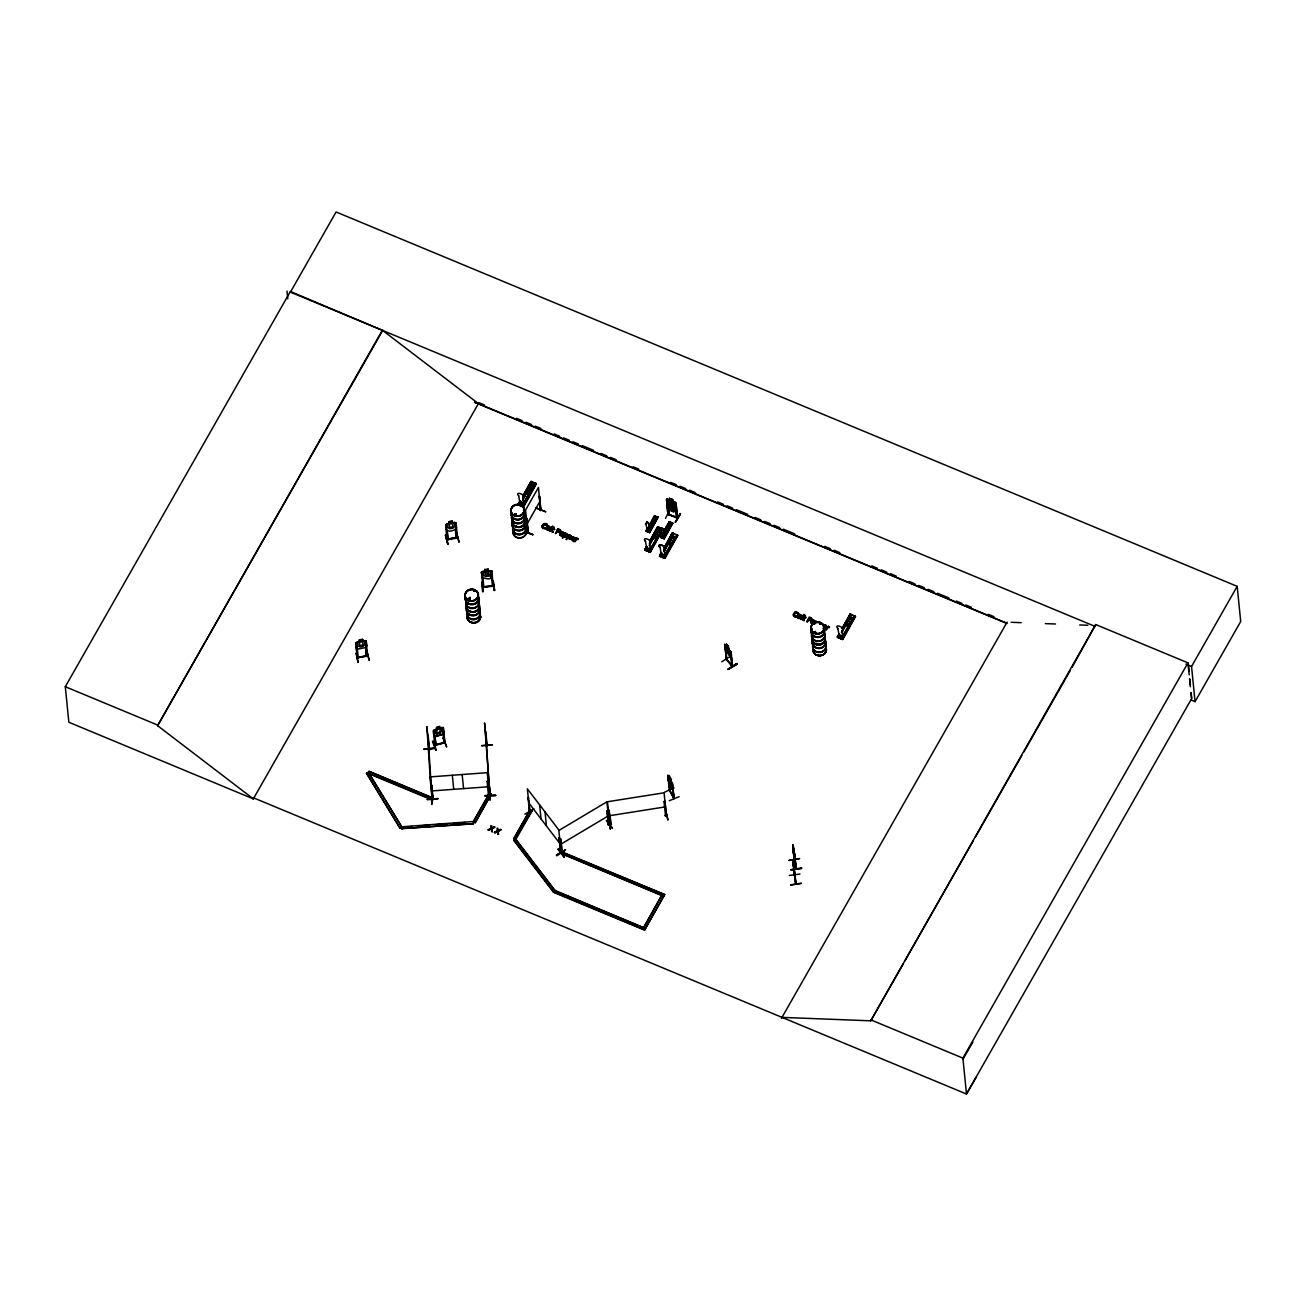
<?xml version="1.0" encoding="UTF-8"?>
<svg xmlns="http://www.w3.org/2000/svg" width="1306" height="1306" viewBox="0 0 1306 1306"><rect width="100%" height="100%" fill="white"/><g stroke="black" fill="none" stroke-linecap="round" stroke-linejoin="round"><path stroke-width="1.5" d="M669.08 789.755L673.896 798.57L672.361 783.274M673.635 797.933L669.423 789.608M574.575 537.762C571.244 540.537 573.938 534.464 574.444 538.823M825.767 625.998L825.637 627.06L823.629 626.227L825.196 625.443L825.735 626.129L823.629 626.227M794.391 874.53L795.811 884.195L793.069 860.948M794.57 875.575L793.313 864.605L793.754 867.266M793.656 854.614L794.734 859.789M796.072 868.359L794.162 859.168M796.04 868.833L796.334 867.445M794.342 852.067L793.803 850.108L796.497 868.8L794.587 859.119L794.946 860.017M571.244 539.264L571.522 537.811M575.26 538.48C565.482 531.444 579.048 547.41 571.293 539.313M826.469 626.717L825.816 625.15L823.58 625.117M794.93 859.103L795.06 858.287M526.22 532.358L532.734 534.529M792.824 848.1L792.971 847.284L794.717 857.03M527.804 532.734L527.885 531.787L528.44 532.521M540.423 510.45L540.684 509.52M794.015 614.391L794.179 615.681M529.191 492.558L529.469 491.66M652.02 522.204L652.592 523.265L653.539 522.416M654.028 537.843L653.833 536.929M653.816 537.354L654.339 536.244M656.183 537.419L654.355 536.391M667.154 527.934L666.762 529.093M668.199 528.799L667.17 528.032M550.022 528.212L550.022 527.559A1.681 1.469 -5.7 0 0 549.369 526.71L548.634 526.4A1.698 1.486 -5.7 0 0 547.524 526.481L546.855 526.889M563.768 533.925L563.768 533.256A1.681 1.469 -5.7 0 0 563.115 532.424L562.38 532.113A1.698 1.486 -5.7 0 0 561.27 532.195L560.307 532.913M801.215 615.795L799.696 618.375A1.681 1.469 -5.7 0 1 798.586 618.44L797.133 616.693M814.96 621.509L814.846 622.554M429.511 748.583L429.201 750.15L429.086 748.599M429.168 750.019L426.882 726.593L430.147 776.466L433.119 799.876L431.796 785.379L430.849 785.788L431.796 785.379M485.783 731.442L487.252 746.444L486.812 745.432M490.452 794.766L488.607 780.498L490.501 795.272M468.87 599.095L468.821 599.503M469.474 599.78L470.127 598.932M473.833 591.324L474.731 590.965M474.405 591.422L473.931 590.9M514.254 514.564L515.756 513.666M514.548 514.368L515.331 515.054L515.233 513.682M515.919 513.78L516.213 514.874M516.327 514.401L514.629 515.07M520.278 506.271L520.49 506.434M545.973 528.081L547.345 529.91A1.681 1.469 -5.7 0 0 548.471 529.844L549.679 528.718M559.719 533.795L560.094 535.378M810.912 622.684L812.43 620.138A1.698 1.486 -5.7 0 1 813.556 620.056L814.291 620.366A1.681 1.469 -5.7 0 1 814.895 621.166L814.095 623.664M814.732 632.267L815.662 632.463M815.63 632.577L815.222 631.386M814.356 632.349L815.858 632.365M819.939 624.137L820.315 623.272M561.139 853.079L558.805 829.898L527.346 788.824L529.893 812.397M562.2 852.328L664.77 894.626L644.544 930.133L554.136 892.569L555.034 890.48L515.707 839.138L513.846 838.354L529.975 810.047L531.885 811.255L515.756 839.578L514.009 840.623L553.32 891.965L555.083 890.921L645.49 928.484L555.034 890.48L553.32 891.965M608.988 823.89L608.286 824.968L609.494 824.69M606.98 810.846L608.596 825.18L606.98 810.846L607.78 810.357L609.282 824.364M560.715 531.362L560.535 530.105M811.908 619.599L810.569 617.509M571.506 537.092L571.506 536.162M520.408 504.459L521.682 503.104L520.702 503.463M647.384 530.775L648.2 530.693L647.139 530.432M647.858 529.828L647.809 530.824M646.96 549.532L648.233 548.667M647.384 549.81L648.217 548.145L647.498 548.944M648.429 548.569L647.368 548.928M664.003 532.57A2.4 1.012 29 0 0 663.366 530.546L663.317 529.175L663.432 530.432A2.4 1.012 29 0 1 664.068 532.456L664.003 536.913L661.864 536.048L660.967 531.346A2.4 1.012 29 0 1 661.228 529.681L661.179 528.163L662.175 528.146M662.387 536.342L662.975 537.811M661.636 555.621L662.909 554.756M840.884 635.826L840.395 635.32M546.692 528.163L546.757 529.142M811.63 622.113C812.92 626.276 815.548 618.277 811.908 621.819M429.086 749.301L429.201 750.052M559.947 531.216C552.732 525.632 562.87 537.631 558.478 529.534M444.775 742.183C439.224 745.253 434.457 743.702 434.751 745.906L433.412 730.723L434.343 729.809M434.702 745.481L444.938 742.657M552.226 531.542L552.389 530.318M803.37 618.962L804.072 620.611L802.668 618.832M793.264 614.62L795.24 611.812L798.374 612.906M575.179 538.823L575.195 537.582M542.921 525.747L543.165 527.706M572.012 538.415L571.995 539.46M794.032 614.685L795.566 612.383L797.803 613.281M549.908 528.604L549.957 527.216A1.681 1.469 -5.7 0 0 549.336 526.416L548.618 526.106A1.698 1.486 -5.7 0 0 547.492 526.187L546.12 527.999M546.006 528.375L546.528 526.922M551.459 530.595L552.879 532.375L552.52 531.444M726.201 651.678L726.756 659.987L724.667 644.168L730.707 651.596L732.307 666.648L730.642 651.531L731.148 652.314L732.617 666.452L726.005 658.779L732.242 666.582M726.969 659.171L726.43 658.534L726.544 659.889M732.029 666.044L731.866 665.113M532.734 534.84L526.334 532.13M571.391 537.452C572.093 534.464 567.473 534.889 571.457 536.162M794.179 859.266L794.391 860.344M560.764 852.279L560.519 851.234M362.431 639.32L362.611 641.148L364.407 641.409L364.733 644.642L363.133 646.339L359.901 646.927L358.024 645.866L357.697 642.634L359.379 641.736L359.068 639.875L362.562 639.352C365.892 643.058 363.443 639.124 356.881 642.128L355.82 642.846L357.403 658.044L357.044 657.163L358.268 657.457M367.606 656.151L357.109 657.62L366.464 655.612M365.272 642.209C366.627 639.418 365.141 654.567 366.806 656.347L366.464 655.416L367.623 655.253M357.273 657.979L367.688 655.579L366.725 656.298M446.897 539.509L445.64 524.685L449.035 523.428L447.501 524.457L447.827 527.689L449.705 528.767L452.937 528.179L454.537 526.481L454.227 523.249L452.431 522.988L452.349 521.078L448.872 521.698L449.068 523.526L448.986 521.747L452.251 521.257M454.717 522.465L456.072 522.89L457.443 537.941L456.414 538.17L457.443 537.092M456.316 537.811L456.382 538.121C454.749 536.342 456.463 521.241 455.076 524.049M529.436 491.921L527.738 492.705M846.549 623.697L846.468 625.101L848.116 625.199M825.637 627.06L825.702 625.835M468.789 598.883L468.756 600.009L470.16 599.813M468.528 598.932L469.67 598.426L469.785 599.601M814.618 631.663L814.862 632.545M819.499 623.909L820.348 623.435M560.454 534.17L561.531 532.717L562.886 532.995M811.663 622.407C813.965 616.742 814.993 626.113 811.679 622.799M564.094 857.079L558.135 849.406M800.235 616.971C801.639 612.677 795.289 617.477 799.19 617.901C803.027 615.616 797.231 613.053 797.95 617.395M811.042 619.681C810.83 614.375 809.442 624.611 809.671 617.771M566.869 535.199L564.861 536.554M570.722 536.799L568.322 537.941M442.718 734.201L443.665 732.176M442.799 734.233L434.963 736.764L442.799 734.233L443.762 732.144M672.361 788.693L668.052 779.878L672.394 788.824M493.374 585.725L482.747 586.949L493.407 585.757M542.202 525.861C544.928 521.91 550.985 524.13 543.165 525.6M793.395 614.098L795.272 612.106L798.097 612.661M572.142 538.121C580.06 540.358 566.739 537.729 574.281 540.276M549.875 528.31L548.487 530.138A1.681 1.469 -5.7 0 1 547.377 530.203L545.941 528.44M563.621 534.023L562.233 535.835A1.681 1.469 -5.7 0 1 561.123 535.917L559.866 534.807M575.146 538.529L574.82 539.509M794.146 614.277L796.97 612.677M826.339 626.766L826.012 627.745L823.351 626.358M551.491 530.889L552.503 527.804M571.359 537.158L570.657 538.545M669.978 790.489L668.117 776.139M673.357 797.329L673.831 798.488L672.345 783.518L674.223 798.423L669.668 790.244M366.268 641.066L364.913 640.642L366.235 640.952L366.725 645.703L365.615 647.596L357.55 649.115L356.309 647.58M366.725 645.703L365.68 647.547M456.529 527.542C455.778 530.905 447.534 532.652 446.113 529.42M489.44 794.783L488.411 795.24M487.122 781.315L488.085 781.233L487.122 781.315L488.46 795.762L489.407 795.729L487.236 772.679L429.984 776.907L432.188 799.909L433.151 798.848M667.627 501.455L675.153 504.279L667.627 501.455L666.697 502.745M667.17 507.397L668.443 508.312M667.578 500.394L668.819 514.842L668.394 508.344L667.219 507.299M670.419 509.242L668.917 507.936L668.59 504.704L670.043 503.953L673.014 505.112L674.745 507.12L675.071 510.352L673.537 510.303L673.765 512.23L668.346 508.442M676.72 511.119L673.488 510.401M803.321 619.37L804.496 616.954L805.704 617.738L804.496 616.954M666.697 500.051L667.415 500.688M674.81 502.043L676.035 503.055L677.536 518.188L667.937 514.417L666.484 499.316L674.859 502.01L672.688 501.21M672.623 499.463L674.614 505.749L673.161 506.499L668.46 503.332L668.133 500.1L669.668 500.149L669.554 498.321L672.623 499.463L672.737 501.292M666.893 504.051L668.133 506.14L675.529 509.095L676.508 507.708L675.447 509.014M669.554 500.051L669.439 498.223M668.052 506.157L675.529 509.095M669.733 509.699L665.505 518.433M668.917 514.793L667.954 513.568M675.153 503.724L676.198 503.773L675.153 503.724L676.639 517.878L675.92 509.471M676.573 517.421L677.7 517.878L667.79 513.911M676.72 516.964L676.622 517.927M680.475 513.96L675.3 522.318L680.459 513.927M675.3 522.318L679.985 513.503M526.612 518.27L528.179 532.913L526.955 518.417M540.472 510.499L539.313 496.002L541.125 510.303M540.504 510.466L539.639 496.149M536.097 508.116L545.843 511.838L536.211 507.871M527.983 532.342L525.551 510.107L538.447 487.465L540.635 510.091M732.584 665.897L726.642 659.922L724.732 645.18L726.626 646.209L726.479 644.282L726.642 646.013M518.613 496.035L518.711 495.856A3.592 1.518 29 0 1 518.449 493.374A3.592 1.518 29 0 1 523.004 495.219A3.592 1.518 29 0 1 523.249 497.7L523.167 504.394M518.27 503.79L519.951 501.586L517.992 504.769M519.968 501.226L518.025 504.802L520.327 501.161M535.982 483.367L522.906 506.761L521.894 506.32L534.709 483.204L536.015 483.612L530.824 481.653L522.955 495.905L531.15 481.408L536.407 483.889L523.559 507.006L519.968 505.34L519.87 503.659L521.453 504.051L519.984 503.447L521.502 505.781L521.453 504.051M518.645 505.047L520.735 501.52M522.58 497.929L530.595 483.742M518.955 505.177L520.914 501.602M522.906 498.059L530.889 483.873M519.249 505.177L521.257 501.537M523.2 498.076L532.505 482.338M523.526 498.304L531.411 484.085M521.453 503.218L520.849 503.202M522.629 500.116L531.526 484.118M523.886 502.794L533.73 484.983M522.204 506.353L535.068 483.138M522.629 506.63L535.346 483.465M646.601 521.976L647.498 522.057M649.392 526.367L649.327 530.824L647.188 529.958L646.29 525.257A2.4 1.012 29 0 1 646.552 523.592L646.617 523.477M655.057 516.001L647.009 531.624L646.078 530.514L647.188 529.044M648.755 526.057L654.437 515.756L658.175 517.241L649.539 532.636L648.494 532.228L657.277 516.752L648.478 532.211L657.277 516.752M655.302 515.968L646.16 531.216M655.334 516.05L646.731 531.444M646.127 531.118L649.36 532.424L657.881 516.898L649.621 532.668M645.344 541.386L645.442 541.206A3.592 1.518 29 0 1 645.18 538.725A3.592 1.518 29 0 1 649.735 540.553A3.592 1.518 29 0 1 649.98 543.035L649.898 549.728M661.391 530.709L650.257 552.34L645.099 550.038L646.307 546.773L646.748 547.671M646.699 546.561L644.756 550.136L646.356 550.789M649.686 541.255L657.555 527.004L663.073 529.224M647.058 546.512L644.723 550.12L647.107 546.626M649.784 541.288L657.881 526.759L663.187 529.126M650.078 541.288L657.571 527.02M645.458 550.43L647.466 546.871M649.311 543.28L658.191 527.265M646.601 548.993L646.748 550.544L646.601 548.993L648.184 549.385L648.347 550.92L646.862 550.332M649.637 543.41L659.236 527.673M649.931 543.41L658.844 527.314M658.142 529.42L649.262 545.435L658.257 529.452M661.097 528.424L662.664 528.555M648.625 551.671L661.211 530.628M662.73 528.44L649.033 551.736M649.588 552.063L661.75 530.644M649.98 552.111L661.799 530.775M650.208 552.307L661.163 532.783M672.786 523.331L671.708 522.873L663.17 538.317L664.248 538.758L672.835 523.331L669.113 521.845L660.575 537.288L661.685 537.729L670.239 522.302L661.456 537.566M672.329 523.135L664.019 538.513L672.557 522.988L669.341 521.812L660.64 537.305L664.297 538.758M660.983 537.452L669.341 521.812M669.978 522.057L661.195 537.533L660.738 536.603L664.019 538.513M663.203 538.333L671.937 522.841L663.399 538.268M660.101 547.296L661.358 554.528L664.574 555.834L664.656 549.14A3.592 1.518 29 0 0 664.411 546.659A3.592 1.518 29 0 0 659.856 544.814A3.592 1.518 29 0 0 660.101 547.296L660.003 547.475A3.592 1.518 29 0 1 659.759 544.994A3.592 1.518 29 0 1 664.313 546.822A3.592 1.518 29 0 1 664.558 549.32M660.461 556.65L659.677 555.23L660.967 552.879L660.118 556.111L664.493 557.172L664.983 558.446L677.814 535.329L672.557 532.848L663.66 549.124M659.808 556.274L661.375 552.667M664.362 547.345L672.215 533.093L673.57 533.534M659.514 556.274L661.734 552.601M663.758 549.173L672.215 533.093M661.358 554.528L664.672 555.654M663.987 549.369L672.868 533.354M661.391 554.887L663.007 557.025L661.391 554.887L661.424 556.634L663.007 557.025M664.313 549.5L673.521 533.501L664.036 551.556L673.847 533.762M663.611 551.279L673.161 533.468M661.979 555.997L662.713 554.168M675.888 536.717L663.317 557.793L675.251 536.488M676.867 534.938L663.366 557.809M664.346 558.201L677.781 535.329M837.783 628.643L837.881 628.464A3.592 1.518 29 0 1 837.636 625.966A3.592 1.518 29 0 1 842.19 627.811A3.592 1.518 29 0 1 842.435 630.292L842.354 636.985L839.138 635.679L837.881 628.464M838.534 637.818L837.456 636.381L839.121 634.194M851.626 614.93L849.994 614.261L842.125 628.513L850.337 614.016L855.593 616.481L842.697 639.597L837.179 637.377L839.154 633.818M842.517 628.545L850.337 614.016M842.745 628.757L850.026 614.277M839.317 637.589L839.154 636.055L840.786 638.177L839.154 636.055M839.138 635.679L842.452 636.806M842.092 630.667L851.283 614.571L841.39 632.447M839.432 636.757L840.493 635.336L840.313 636.822M841.717 632.692L850.712 616.71M840.64 636.642L839.04 636.251M854.581 616.106L842.37 639.336L855.25 616.252L854.238 615.746L841.488 638.993M253.446 798.946L68.843 722.251L65.3 686.711L290.373 291.467L382.674 330.451L157.602 725.695L253.331 798.88L253.854 797.966L966.489 1094.02L976.398 1076.879M380.797 329.667L290.438 292.12L336.083 211.98L1237.19 586.345L1240.7 621.509L1195.055 701.649L1191.301 700.081M157.602 725.695L382.609 329.781M253.331 798.88L478.927 402.705L484.575 405.056M369.027 771.34L433.086 798.374L432.139 800.023L368.129 773.43L369.027 771.34L433.037 797.933L432.368 799.892M368.129 773.43L369.059 771.781M526.955 524.179L539.851 501.52M547.426 524.963C546.12 521.829 541.01 524.081 542.121 527.314C543.345 530.318 547.818 527.608 543.394 527.608M547.018 525.681L547.394 524.669M545.206 528.848L545.533 527.82M549.418 530.971L552.699 526.253L550.055 531.232L549.385 530.677L550.055 531.232M550.038 530.938L552.699 526.253M551.622 530.611L552.52 528.097M552.928 527.983L554.152 527.575L553.483 527.02M552.96 528.277L553.515 527.314M553.303 528.718L554.511 529.501L553.303 528.718L552.16 531.428M554.511 529.501L554.119 527.281M554.479 529.208L553.597 528.538M560.519 531.428L557.156 531.836L555.572 533.517L558.086 528.75L560.127 529.958M555.572 533.517L558.086 528.75M564.225 537.141L562.445 537.909L565.041 533.011L565.71 533.583L565.041 533.011M562.445 537.909L565.074 533.305M564.502 536.635L565.204 534.105L566.951 535.036M564.208 536.848C567.588 539.313 568.339 532.946 565.678 533.289M570.314 538.496L567.718 538.088L566.298 539.525L568.894 534.611L569.563 535.182L568.894 534.611M566.298 539.525L568.926 534.905M569.057 535.705C568.861 544.063 570.379 531.934 570.771 536.456M578.101 539.198L576.501 538.986L574.542 541.402L576.419 537.745L578.46 538.888L576.811 538.807M574.542 541.402L576.419 537.745M575.179 541.663L576.501 538.986M473.458 823.776L401.84 828.608L473.458 823.776L473.294 821.507L489.424 793.199L491.285 793.966L475.204 822.731L473.294 821.507L401.726 826.796L399.914 828.135L411.716 826.502M473.343 821.947L489.456 793.64L491.334 794.407M475.204 822.731L491.285 793.966M554.136 892.569L555.083 890.921L515.756 839.578L513.895 838.795L529.975 810.047M514.009 840.623L531.836 810.814M562.282 851.626L561.351 853.275L663.823 896.275L561.4 853.716C558.805 836.33 560.535 831.465 562.217 852.932L562.135 852.475M561.4 853.716L562.331 852.067M793.46 615.648C795.403 618.473 798.505 615.861 794.342 615.648M798.211 613.918C798.929 611.796 798.178 615.289 797.444 612.661M796.415 617.085L796.742 616.057M800.611 619.207L803.892 614.489L801.264 619.468L800.594 618.913L801.264 619.468M801.231 619.175L803.892 614.489M802.831 618.848L803.696 616.04M803.419 616.514L802.651 619.811M804.121 616.22L805.312 615.518L805.704 617.738M804.153 616.514L804.676 615.257M804.79 616.791L805.312 615.518M803.614 618.848L804.529 617.248M804.072 620.611L803.729 619.681M805.671 617.444L804.774 616.497M811.287 620.17L808.365 620.072L806.765 621.77L809.296 616.987L811.565 618.407M807.435 622.048L808.365 620.072M808.675 619.86L809.704 618.065M814.487 624.333L816.234 621.248L818.421 622.358M644.544 930.133L664.721 894.186M820.527 623.468L822.715 624.399M820.739 623.125L820.217 623.942M823.253 628.676L825.49 628.529L823.645 627.957M826.012 627.745L826.078 625.345M825.735 629.639L828.265 626.243L826.339 629.623M827.971 626.749C831.302 626.292 827.939 628.741 828.265 626.243M826.371 629.916L827.71 627.223M781.478 1018.305L1007.089 622.129M782 1017.374L870.759 1020.819L1095.734 624.546L1187.97 662.86L1189.178 674.827M870.759 1020.819L902.985 964.236M904.993 960.694L973.476 840.46M975.484 836.917L1021.798 755.586M1023.822 752.044L1070.136 670.713M1072.161 667.17L1095.734 624.546M1190.958 692.784L1191.562 698.759L966.489 1094.02L962.897 1058.105L1187.97 662.86M1195.055 701.649L1191.545 666.484L1237.19 586.345M962.995 1059.133L972.921 1042.008M529.208 811.597L528.195 797.378L530.138 812.136L529.599 810.928M730.642 657.114L725.026 648.87L730.642 657.114L731.197 656.085M445.885 535.036L447.893 544.259L445.444 535.134M447.925 539.28L447.125 539.835L457.345 538.007M446.636 525.567C444.595 523.396 449.395 537.305 448.04 539.639L447.06 538.905M457.508 537.403L446.962 539.362M520.457 503.757L521.11 503.006M661.995 555.458L662.599 554.201M840.64 635.826L840.117 636.267M662.566 537.044L662.73 536.44M608.188 820.005L610.392 828.886M543.394 524.914L542.855 527.151M563.196 535.101L563.702 532.93A1.681 1.469 -5.7 0 0 563.082 532.13L562.347 531.82A1.698 1.486 -5.7 0 0 561.237 531.901L560.045 533.305M567.098 536.619L567.653 534.562M571.179 537.533L569.628 539.1L567.718 538.088M814.618 622.668L813.752 623.615M797.509 615.844L798.684 614.424A1.698 1.486 -5.7 0 1 799.811 614.359L800.545 614.653A1.681 1.469 -5.7 0 1 801.166 615.452L800.366 617.95M665.342 815.891L666.321 815.826L664.085 792.791L607.421 801.77L609.853 824.788L609.559 823.808L610.8 824.527C612.122 822.225 607.241 808.283 609.282 810.487M610.604 824.07L609.608 824.249M666.403 814.862L665.44 815.385M482.077 582.476L482.714 591.896L482.077 582.231M431.698 794.979L431.878 804.414L431.747 794.734M811.728 619.664L810.732 620.774L808.398 620.366M811.565 620.236L811.728 618.342M546.969 527.869L548.961 527.134M548.651 529.273L549.304 527.363M562.755 534.154L560.992 535.003M668.019 529.028L666.746 528.995M668.999 542.349L668.901 544.145M846.386 624.072L847.986 623.55M848.361 625.166L847.676 623.321M483.889 587.276L482.665 586.492L483.84 587.21L482.387 572.812L481.424 572.926L482.387 572.812M492.395 585.317C493.064 588.239 492.917 583.194 492.493 586.247L490.925 571.816M493.309 586.133L482.991 587.357M815.94 643.434L816.936 643.238M559.817 531.15L557.482 531.624M368.08 772.989L432.09 799.354M488.558 795.338L489.554 794.783M797.754 615.452L798.717 614.718A1.698 1.486 -5.7 0 1 799.843 614.636L800.562 614.946A1.681 1.469 -5.7 0 1 801.182 615.746M572.42 537.974L574.428 537.745M571.799 537.729L575.097 537.615M521.061 504.067L521.486 502.794M796.121 883.525L793.428 863.593M433.87 735.327L435.078 736.78L433.755 735.376L433.445 730.821L442.065 727.442M609.135 823.906L608.253 824.364L609.396 824.69M799.827 617.216L798.048 617.265M564.143 856.785L558.233 849.08M543.737 524.865L546.985 525.387M527.608 490.909L527.298 492.509M566.771 536.652L564.665 537.109M670.566 543.851L668.672 543.802M355.852 642.944L359.362 641.638M562.87 535.134L562.217 535.542A1.681 1.469 -5.7 0 1 561.09 535.623L560.356 535.313M823.286 625.656L825.849 625.443M482.991 587.406L481.424 572.159L484.983 571.195M481.424 572.257L482.534 571.473M436.563 729.042L435.11 730.266L435.437 733.499L437.249 734.347L441.885 731.425L441.559 728.193L439.844 728.144L443.305 727.491L444.742 742.771M810.732 619.73L808.659 619.566M677.585 517.796L667.839 513.976L666.599 499.382M725.287 645.85L727.148 651.4L729.94 653.539L728.454 646.715L726.479 644.282M728.519 646.731L726.381 644.331M731.654 666.027L730.805 651.531M731.148 652.314L730.266 651.825M721.777 661.783L730.593 656.232M737.172 664.101L728.079 669.374L737.188 664.15M728.128 669.407L736.862 663.513L728.079 669.145M528.734 798.064L527.885 797.558M524.914 814.16L533.86 808.74M560.666 852.753L559.115 837.766L560.649 852.655M556.47 855.103L565.449 849.749L556.503 855.152M556.813 855.789L565.465 849.765M556.568 855.463L565.498 850.01M612.367 828.331L606.376 820.38L612.4 828.02M558.984 830.404L606.931 801.802L607.943 811.859M560.388 844.476L608.335 815.875M548.422 529.159L547.247 529.305M486.763 744.926L486.877 746.379L487.187 744.91M494.043 826.682L491.84 828.216L494.06 826.959M488.215 829.8L491.236 828.837L488.983 830.404L488.215 829.8L491.105 828.233M500.263 829.261L498.059 830.812L500.296 829.555M494.452 832.395L497.455 831.432L495.203 832.983L494.452 832.395L497.341 830.812M436.4 750.15L432.939 741.057M435.845 750.297L432.449 741.481M488.248 830.094L491.138 828.526L490.86 825.637M494.794 827.269L491.954 828.82L494.762 826.976M494.484 832.689L497.374 831.106L497.08 828.216M501.031 829.865L498.19 831.416L500.998 829.571M443.86 742.477L444.905 742.739L443.305 727.491M800.007 617.901L799.664 618.081A1.681 1.469 -5.7 0 1 798.554 618.146L797.525 617.607M812.463 620.432L810.944 622.325L812.316 624.154A1.681 1.469 -5.7 0 0 813.067 624.17M399.914 828.135L366.48 773.152L368.325 772.254L401.726 826.796L368.325 772.254M366.529 773.593L368.374 772.695M668.133 775.438L672.41 783.339M669.211 777.282L669.031 775.552L669.847 784.416M671.317 786.947L670.598 778.278L668.933 775.601M670.664 780.057L670.598 778.278M527.624 491.056L528.816 490.958M847.855 625.476L848.573 623.99M664.428 792.269L674.076 787.877M669.276 800.709L679.136 796.725M561.449 852.834L560.584 851.365M816.952 643.923L815.924 644.005M610.294 829.163L608.678 819.662L609.331 824.788M358.285 657.865L356.75 643.417L355.803 643.597L357.387 657.995M367.688 656.167L366.121 641.001M561.923 852.54L560.649 838.468M609.722 824.217L610.588 824.2M609.233 810.161L610.588 824.657L610.457 823.629M665.44 814.928L665.57 815.907M483.253 591.536L482.11 582.231M437.412 736.078L436.4 727.311L439.779 726.332L440.53 735.082M436.71 729.091L434.327 729.874M436.775 729.728L439.893 728.732M437.102 732.96L440.22 731.964M434.376 731.507C432.27 729.581 437.167 743.032 435.78 745.579L434.653 735.229M444.007 742.526L442.505 728.928L443.305 728.324M444.758 741.841L443.909 742.983M435.731 744.877L443.648 742.347M446.587 746.918L443.126 737.808L446.619 746.608M610.588 824.657L609.722 824.706M488.428 794.799L488.673 795.795L488.477 794.864M545.614 528.13L542.953 527.151M666.55 499.48L667.448 499.267M675.708 511.266L676.769 511.021M576.534 539.28L578.085 539.476M827.726 627.517L829.294 627.713M828.004 627.043L829.62 626.847M654.633 536.276L655.808 536.44M669.292 542.365L670.207 542.398M816.674 621.868L818.617 622.26M516.605 525.975L515.756 525.747M470.878 611.241L469.899 610.963M793.264 852.638L793.852 854.532L793.232 850.533L794.162 854.924M793.558 854.304L795.028 861.323M793.966 856.263L793.721 854.189M794.26 857.96L794.897 860.981L793.362 846.468L793.215 847.284M793.297 852.704L792.726 844.721L794.277 860.54M793.02 845.406L794.783 860.997M793.444 852.034L793.199 849.357L795.044 859.087L794.897 853.814M789.085 860.491L799.664 858.548L789.069 860.279M791.012 869.6L801.704 868.376L791.044 869.894M791.028 869.796L801.623 867.902M452.529 522.906L454.782 522.498L446.668 523.853M445.395 535.182L447.893 544.259M448.04 538.921L456.267 537.435M456.545 532.864L459.059 542.251L456.708 533.093M358.073 662.436L356.13 652.951L358.04 662.142M532.162 482.094L531.15 481.408M659.432 556.242L664.264 558.168M854.238 615.746L841.097 638.944L842.419 639.369L837.456 636.381M665.587 815.956L663.987 801.492L664.95 801.329L666.517 815.695L665.456 815.875M664.999 801.655L663.987 801.492M665.734 810.863L667.937 820.054L665.782 810.863M665.391 815.564L666.305 815.368M608.825 815.842L665.505 806.847M574.216 539.982L572.077 539.378M825.441 628.513L823.433 627.794A6.71 5.828 -5.7 0 1 818.209 636.887A6.71 5.828 -5.7 0 1 811.859 628.578M794.603 875.853L792.856 859.968L793.509 863.707M793.069 860.654L793.362 862.956M793.183 861.78L793.444 860.899M793.689 865.437L794.309 869.078M794.766 873.714L793.738 865.96M789.297 875.477L799.958 874.04M794.913 875.053L795.729 884.146M801.313 883.215L790.685 884.978M790.669 884.88L801.345 883.476M490.974 572.142L491.889 571.718M492.868 581.268L494.582 590.508L493.015 581.219M484.689 569.416L488.215 569.138L488.395 570.869L490.093 571.326L490.419 574.558L488.803 576.126L485.522 576.485L483.628 575.309L483.302 572.077L484.999 571.293L484.706 569.53M483.236 578.444C478.796 575.407 489.293 581.333 491.399 577.611L492.411 575.636L491.954 570.983L488.264 570.836L488.215 569.138M490.664 570.624L482.469 571.424M428.107 735.115L429.576 750.117L429.527 748.762M423.928 749.236L434.653 748.142L423.928 749.187M423.944 749.383L434.669 748.534M492.346 744.861L481.62 745.71L492.329 744.665M431.306 784.139L432.792 799.141L432.71 797.721M437.934 798.505L427.209 799.354M495.676 795.583L484.885 795.615L495.676 795.501M431.388 790.979L488.64 786.751M417.675 826.061L429.609 825.18M435.567 824.739L447.501 823.857M453.46 823.417L465.393 822.535M457.28 537.076L457.345 538.056M545.19 528.555L542.088 527.02M796.382 616.791L794.587 616.53M483.612 586.28L483.938 587.194M366.741 651.041L369.255 660.412L366.823 651.237M1011.122 622.276L1021.21 622.668M1045.404 623.615L1055.493 624.007M1079.703 624.954L1087.767 625.264M726.43 659.04L725.842 653.016M553.173 531.869L552.209 531.248M493.407 581.17L494.566 590.475M493.995 590.279L492.917 580.99M489.946 799.827L489.244 790.489L490.093 800.072M536.015 483.612L523.249 506.761L523.102 505.732L520.017 505.193M658.567 527.428L657.881 526.759M649.637 552.095L649.523 551.654M646.911 522.041L647.988 522.465M677.455 518.221L675.937 503.039M552.846 532.081L551.85 531.754M804.039 620.317L803.043 619.991M454.749 522.563L455.957 522.939M813.589 620.35L814.307 620.66A1.681 1.469 -5.7 0 1 814.928 621.46M823.645 628.594L825.131 629.133M668.394 508.344L675.822 511.25M667.431 499.104L669.717 500.051M657.032 518.58L653.8 517.274M671.692 524.669L668.476 523.38M671.121 525.714L667.905 524.424M651.58 521.274L654.796 522.449M668.607 530.236L665.391 528.93M647.237 529.534L650.225 530.856L646.943 528.946M661.799 536.521L662.86 536.782L661.881 536.391L661.913 537.55M531.362 491.889L526.547 489.93M525.241 492.28L530.04 494.043M649.996 549.548L646.682 548.438L645.442 541.206M645.001 549.124L645.442 550.006M659.677 555.23L660.118 556.111M523.265 504.214L519.951 503.088L518.711 495.856M526.318 531.901L532.717 534.578M1095.31 626.505L382.674 330.451L478.404 403.636L474.633 402.085L1006.551 623.06M1185.995 664.183L1191.545 666.484M516.523 418.328L522.155 420.679M525.926 422.23L531.558 424.581M535.313 426.131L540.962 428.482M554.119 433.951L559.752 436.286M563.506 437.853L569.155 440.187M572.91 441.755L578.542 444.089M582.313 445.656L593.577 450.341M601.103 453.46L606.735 455.81M610.506 457.378L616.138 459.712M633.051 466.748L638.699 469.083M670.647 482.355L676.279 484.706M680.034 486.256L685.683 488.607M689.437 490.158L695.086 492.509M717.631 501.879L723.279 504.214M727.034 505.781L732.666 508.132M736.421 509.683L747.701 514.368M755.227 517.503L760.859 519.837M764.614 521.404L770.262 523.739M774.017 525.306L779.666 527.64M783.42 529.208L794.701 533.893M824.772 546.381L830.404 548.732M834.159 550.283L839.807 552.634M871.755 565.906L877.387 568.257M881.158 569.808L886.79 572.159M890.545 573.709L896.194 576.06M909.351 581.529L914.984 583.864M918.738 585.431L924.387 587.765M928.142 589.332L933.774 591.667M937.545 593.234L948.825 597.919M956.335 601.038L961.967 603.388M965.738 604.956L971.37 607.29M988.283 614.326L993.931 616.661M474.6 402.346L1006.959 623.501M823.596 625.933L825.604 626.766M796.807 616.367L794.146 615.387M558.119 529.044L559.801 529.763M572.387 537.697L574.411 538.529M530.007 810.487L531.885 811.255M564.192 852.834L662.909 893.843M473.294 821.507L475.155 822.29M491.48 831.432L492.248 831.759L491.236 828.837M497.7 834.028L498.484 834.354L497.455 831.432M870.661 1019.79L962.897 1058.105M65.3 686.711L157.536 725.026M554.087 892.129L644.495 929.692M794.554 859.201L794.081 854.483M560.764 534.889C565.253 536.325 560.601 528.62 560.617 535.036M670.19 542.251L670.876 543.247M528.799 490.811L529.469 491.807M669.129 521.861L670.19 522.302M657.277 516.801L658.126 517.241M654.453 515.772L655.53 516.197M486.828 746.346L484.559 722.92L489.962 795.321M512.572 518.694L512.589 518.727A6.693 5.828 -5.7 0 0 519.004 527.036A6.693 5.828 -5.7 0 0 524.196 517.894M513.666 529.763L513.699 529.779A6.726 5.861 -5.7 0 0 520.098 538.121A6.726 5.861 -5.7 0 0 525.339 528.93M467.842 614.604L467.858 614.62A6.693 5.828 -5.7 0 0 473.392 622.946A6.71 5.828 -5.7 0 0 480.249 615.142A6.693 5.828 -5.7 0 1 473.392 622.946A6.71 5.828 -5.7 0 1 467.907 614.636L467.809 614.571M793.395 850.973L794.179 853.912M794.162 616.579L793.281 615.257M484.346 571.31L491.66 577.154M546.855 529.028C551.491 530.905 546.708 522.678 547.051 529.469M529.632 811.777L529.175 811.026L529.828 812.316M448.023 538.79L448.138 539.607M669.162 777.494L668.427 776.711L669.994 790.816M558.184 849.145L564.225 857.046M528.75 802.896L559.066 842.468M513.96 840.182L553.287 891.525M648.462 522.726L648.707 524.457A2.4 1.012 29 0 1 649.327 526.481M567.604 534.562L565.498 533.925M366.48 773.152L399.881 827.694M669.276 776.499L670.272 778.702L669.325 777.07M669.211 778.066L670.68 780.596M669.537 781.298L671.006 783.829M669.521 791.044L667.692 775.193M675.088 504.312L676.263 506.483M670.631 780.025L671.79 785.184L668.754 779.943M810.928 622.733L812.299 623.86A1.681 1.469 -5.7 0 0 813.034 623.876M793.575 851.088L794.309 855.283M793.607 848.737L792.873 845.064L794.211 852.116M356.75 643.417L355.803 643.597M661.93 535.933L661.032 531.232A2.4 1.012 29 0 1 661.293 529.567M793.101 861.601L793.264 862.548M560.666 530.399L559.539 532.538L557.156 531.836M793.281 849.586L793.738 852.475M794.179 853.895L794.636 856.785M794.652 869.143L794.407 870.025L792.938 860.311M793.411 864.833L793.77 867.739M498.157 831.122L498.484 834.354M491.921 828.526L492.248 831.759M1188.264 663.562L1189.031 671.317M1189.815 679.071L1190.386 684.883M1191.17 692.621L1191.741 698.449M1189.57 678.826L1190.37 686.793M853.863 618.309L849.047 616.546M851.692 622.227L846.876 620.448M850.533 624.301L845.717 622.538M843.676 636.904L843.284 636.561M838.746 634.03L838.844 634.945M794.603 853.667L796.105 868.768M728.046 646.65L726.822 645.18M725.026 644.984L725.434 649M676.084 537.141L671.268 535.378M670.566 509.144L670.729 510.875M673.912 541.059L669.096 539.296M672.753 543.149L667.937 541.37M670.239 527.167L667.04 525.991M664.623 536.733L661.913 535.64M665.897 555.736L665.505 555.409M660.967 552.879L661.065 553.793M655.563 521.061L652.363 519.886M656.771 539.394L651.972 537.631M651.221 549.646L650.829 549.304M648.2 530.693L648.217 531.852L647.205 530.285M646.486 522.204L646.552 523.592M646.307 546.773L646.388 547.704M565.204 534.105C568.616 533.844 565.416 538.643 564.143 536.309M534.676 485.701L529.877 483.938M559.115 837.766L560.633 851.871M524.098 503.969L519.576 501.439M545.026 811.924L546.43 825.98M539.623 804.855L541.027 818.927M491.84 571.032L493.244 586.214M445.754 524.685L446.228 529.387M462.161 774.54L463.565 788.595M452.333 775.258L453.737 789.33M365.615 645.915L366.562 656.298M287.01 291.107L287.777 298.862M497.831 828.249L498.059 830.812M491.595 825.653L491.84 828.216M484.918 796.007L495.643 795.158M427.242 799.68L437.967 798.831M488.983 780.466L489.048 781.315M485.963 736.992L489.228 786.865M428.286 740.665L431.551 790.538M401.726 826.796L401.889 829.049M478.812 600.825A6.71 5.828 -5.7 0 1 472.837 608.629A6.71 5.828 -5.7 0 1 465.899 601.772M468.789 598.017A6.71 5.828 -5.7 0 1 470.356 597.315M477.67 595.585A6.71 5.844 -5.7 0 1 473.327 604.645A6.71 5.844 -5.7 0 1 465.507 597.887M478.763 600.172A6.71 5.844 -5.7 0 1 472.772 607.992A6.71 5.844 -5.7 0 1 465.818 601.119M478.878 600.368A6.808 5.926 -5.7 0 1 472.805 608.286A6.808 5.926 -5.7 0 1 465.752 601.331M477.718 595.112A6.808 5.926 -5.7 0 1 473.294 604.303A6.808 5.926 -5.7 0 1 465.36 597.446M477.604 594.932A6.71 5.828 -5.7 0 1 473.262 603.976A6.71 5.828 -5.7 0 1 465.442 597.234M479.988 611.632A6.808 5.926 -5.7 0 1 473.931 619.55A6.808 5.926 -5.7 0 1 466.879 612.596M479.922 611.877A6.71 5.828 -5.7 0 1 473.947 619.681A6.71 5.828 -5.7 0 1 467.009 612.841M478.78 606.637A6.71 5.844 -5.7 0 1 473.556 615.812A6.71 5.844 -5.7 0 1 467.189 607.502M479.857 611.224A6.71 5.844 -5.7 0 1 473.882 619.044A6.71 5.844 -5.7 0 1 466.928 612.188M478.812 606.164A6.808 5.926 -5.7 0 1 473.523 615.469A6.808 5.926 -5.7 0 1 467.058 607.045M478.698 606A6.71 5.828 -5.7 0 1 473.49 615.159A6.71 5.828 -5.7 0 1 467.124 606.849M524.653 515.984A6.71 5.828 -5.7 0 1 517.796 523.804A6.71 5.828 -5.7 0 1 512.311 515.495M524.228 517.747A6.726 5.861 -5.7 0 1 518.988 526.938A6.726 5.861 -5.7 0 1 512.605 518.596M523.575 510.466A6.808 5.926 -5.7 0 1 519.151 519.657A6.808 5.926 -5.7 0 1 511.217 512.817M524.588 515.331A6.71 5.828 -5.7 0 1 517.731 523.151A6.71 5.828 -5.7 0 1 512.246 514.842M524.261 512.099A6.71 5.828 -5.7 0 1 518.286 519.902A6.71 5.828 -5.7 0 1 511.348 513.062M524.702 515.527A6.808 5.926 -5.7 0 1 517.747 523.477A6.808 5.926 -5.7 0 1 512.181 515.021M523.428 510.107A6.71 5.828 -5.7 0 1 519.086 519.151A6.71 5.828 -5.7 0 1 511.283 512.409M525.747 527.053A6.71 5.828 -5.7 0 1 519.772 534.856A6.71 5.828 -5.7 0 1 512.85 527.999M524.245 518.237A6.71 5.828 -5.7 0 1 519.037 527.395A6.71 5.828 -5.7 0 1 512.67 519.102A6.693 5.828 -5.7 0 0 519.037 527.379A6.693 5.828 -5.7 0 0 524.245 518.253A6.693 5.828 -5.7 0 1 519.037 527.379A6.693 5.828 -5.7 0 1 512.687 519.102M525.29 528.734A6.693 5.828 -5.7 0 1 520.082 537.86A6.693 5.828 -5.7 0 1 513.731 529.583M524.245 518.025A6.726 5.861 -5.7 0 1 519.021 527.216A6.726 5.861 -5.7 0 1 512.638 518.89M524.669 521.535A6.808 5.926 -5.7 0 1 520.261 530.726A6.808 5.926 -5.7 0 1 512.327 523.886M525.681 526.4A6.71 5.828 -5.7 0 1 519.706 534.203A6.71 5.828 -5.7 0 1 512.785 527.346M525.812 526.596A6.808 5.926 -5.7 0 1 519.739 534.529A6.808 5.926 -5.7 0 1 512.687 527.559M524.653 521.339A6.808 5.926 -5.7 0 1 519.347 530.644A6.808 5.926 -5.7 0 1 512.899 522.204M524.539 521.159A6.71 5.828 -5.7 0 1 520.196 530.203A6.71 5.828 -5.7 0 1 512.393 523.477M823.955 631.99A6.808 5.926 -5.7 0 1 819.531 641.164A6.808 5.926 -5.7 0 1 811.614 634.324A6.808 5.926 -5.7 0 0 819.515 640.968A6.808 5.926 -5.7 0 0 823.939 631.778M824.641 633.622A6.71 5.828 -5.7 0 1 818.666 641.426A6.71 5.828 -5.7 0 1 811.728 634.569M823.564 628.104A6.808 5.926 -5.7 0 1 818.258 637.41A6.71 5.828 -5.7 0 1 811.924 629.231M811.81 628.97A6.808 5.926 -5.7 0 0 818.258 637.41A6.71 5.828 -5.7 0 0 823.498 628.382M825.049 643.042A6.808 5.926 -5.7 0 1 820.641 652.233A6.808 5.926 -5.7 0 1 812.707 645.393M813.034 650.192A6.693 5.828 -5.7 0 0 820.935 655.4A6.693 5.828 -5.7 0 0 826.045 647.727A6.71 5.828 -5.7 0 1 818.029 652.412A6.71 5.828 -5.7 0 1 812.838 645.637M824.984 643.319A6.71 5.828 -5.7 0 1 826.078 646.176M826.045 647.711A6.71 5.828 -5.7 0 1 820.07 655.514A6.71 5.828 -5.7 0 1 813.148 648.658M812.675 636.724A6.71 5.828 -5.7 0 0 818.16 645.033A6.71 5.828 -5.7 0 0 825 637.23A6.693 5.828 -5.7 0 1 818.16 645.033A6.693 5.828 -5.7 0 1 812.691 636.74M813.165 648.886A6.71 5.828 -5.7 0 0 820.103 655.743A6.71 5.828 -5.7 0 0 826.078 647.939A6.693 5.828 -5.7 0 1 820.968 655.612A6.693 5.828 -5.7 0 1 813.05 650.404M824.674 639.156A6.808 5.926 -5.7 0 1 819.368 648.462A6.71 5.828 -5.7 0 1 813.034 640.299M812.903 640.038A6.808 5.926 -5.7 0 0 819.368 648.462A6.71 5.828 -5.7 0 0 824.608 639.45M825.033 642.846A6.808 5.926 -5.7 0 1 819.744 652.151A6.808 5.926 -5.7 0 1 813.279 643.711M824.543 638.797A6.71 5.828 -5.7 0 1 819.319 647.956A6.71 5.828 -5.7 0 1 812.969 639.646M668.754 504.165L671.072 507.038L669.26 508.23L671.806 507.708L674.582 510.32L672.394 507.561L674.271 506.304L671.676 506.908L668.754 504.165M661.913 895.051L643.613 927.701L661.913 895.051M439.143 726.887L437.2 728.111L439.143 726.887M451.696 521.649L449.672 522.596L451.696 521.649M452.48 523.559L449.248 524.147L449.558 527.379L452.807 526.791L452.48 523.559M361.893 639.809L359.868 640.773L361.893 639.809M362.676 641.736L359.428 642.323L359.754 645.539L363.003 644.968L362.676 641.736M487.546 569.563L485.505 570.363L487.546 569.563M488.33 571.522L485.065 571.881L485.375 575.113L488.656 574.738L488.33 571.522M673.161 506.499L670.19 505.324L670.5 508.556L673.472 509.732L673.161 506.499M673.096 510.956L671.186 510.205L673.096 510.956M671.97 499.659L670.06 498.908L671.97 499.659M672.704 501.879L669.733 500.72L670.043 503.953L673.014 505.112L672.704 501.879M656.428 519.494L653.212 518.204L656.445 519.625M669.472 528.555L666.24 527.249L669.472 528.555M653.931 524.016L650.698 522.726L653.931 524.016M661.407 531.052L656.575 529.11L661.407 531.052M660.542 532.619L655.71 530.677L660.542 532.619M675.218 538.709L670.386 536.766L675.218 538.709M659.236 534.97L654.42 533.011L659.252 535.15M658.077 537.044L653.245 535.101L658.077 537.044M533.811 487.269L528.979 485.326L533.811 487.269M671.447 545.484L666.615 543.541L671.447 545.484M532.505 489.619L527.689 487.677L532.505 489.619M852.998 619.877L848.165 617.934L852.998 619.877M849.227 626.651L844.394 624.692L849.227 626.651M728.585 649.082L726.675 646.78L727.001 650.013L728.911 652.314L728.585 649.082M473.164 611.894A6.71 5.828 -5.7 0 0 478.371 602.735A6.693 5.828 -5.7 0 1 473.164 611.861A6.693 5.828 -5.7 0 1 466.813 603.584A6.71 5.828 -5.7 0 0 473.164 611.894M468.674 600.303A6.71 5.828 -5.7 0 0 478.355 594.524A6.71 5.828 -5.7 0 0 468.005 590.214A6.71 5.828 -5.7 0 0 468.674 600.303A6.693 5.828 -5.7 0 0 478.355 594.524A6.693 5.828 -5.7 0 0 468.021 590.23A6.693 5.828 -5.7 0 0 468.674 600.303M468.707 600.629A6.71 5.828 -5.7 0 0 478.388 594.85A6.71 5.828 -5.7 0 0 468.038 590.557A6.71 5.828 -5.7 0 0 468.707 600.629A6.693 5.828 -5.7 0 0 478.388 594.867A6.693 5.828 -5.7 0 0 468.054 590.573A6.693 5.828 -5.7 0 0 468.707 600.629M473.376 622.733A6.71 5.828 -5.7 0 0 480.216 614.914A6.693 5.828 -5.7 0 1 473.376 622.733A6.71 5.828 -5.7 0 1 467.891 614.408A6.693 5.828 -5.7 0 0 473.376 622.733M473.196 612.236A6.71 5.828 -5.7 0 0 478.42 603.078A6.693 5.828 -5.7 0 1 473.196 612.22A6.71 5.828 -5.7 0 1 466.846 603.927A6.693 5.828 -5.7 0 0 473.196 612.22M514.499 515.625A6.726 5.861 -5.7 0 0 524.228 509.813A6.693 5.828 -5.7 0 0 513.846 505.406A6.726 5.861 -5.7 0 0 514.499 515.625M524.228 509.813A6.726 5.861 -5.7 0 0 513.846 505.504A6.693 5.828 -5.7 0 0 514.515 515.462A6.693 5.828 -5.7 0 0 524.179 509.699M514.531 515.805A6.71 5.828 -5.7 0 0 524.228 510.026A6.71 5.828 -5.7 0 0 513.878 505.716A6.71 5.828 -5.7 0 0 514.531 515.805A6.693 5.828 -5.7 0 0 524.212 510.009A6.693 5.828 -5.7 0 0 513.878 505.732A6.693 5.828 -5.7 0 0 514.548 515.788M818.127 644.691A6.71 5.828 -5.7 0 0 824.968 636.871A6.693 5.828 -5.7 0 1 818.127 644.674A6.71 5.828 -5.7 0 1 812.642 636.381A6.693 5.828 -5.7 0 0 818.127 644.674M814.503 633.1A6.71 5.828 -5.7 0 0 824.2 627.321A6.71 5.828 -5.7 0 0 813.834 623.011A6.71 5.828 -5.7 0 0 814.503 633.1A6.693 5.828 -5.7 0 0 824.184 627.321A6.693 5.828 -5.7 0 0 813.85 623.027A6.693 5.828 -5.7 0 0 814.503 633.084M818.095 644.462A6.71 5.828 -5.7 0 0 824.951 636.642A6.693 5.828 -5.7 0 1 818.095 644.462A6.71 5.828 -5.7 0 1 812.61 636.153A6.693 5.828 -5.7 0 0 818.095 644.462M814.536 633.426A6.71 5.828 -5.7 0 0 824.233 627.647A6.71 5.828 -5.7 0 0 813.867 623.354A6.71 5.828 -5.7 0 0 814.536 633.426A6.693 5.828 -5.7 0 0 824.217 627.664A6.693 5.828 -5.7 0 0 813.883 623.37A6.693 5.828 -5.7 0 0 814.536 633.426"/></g></svg>
